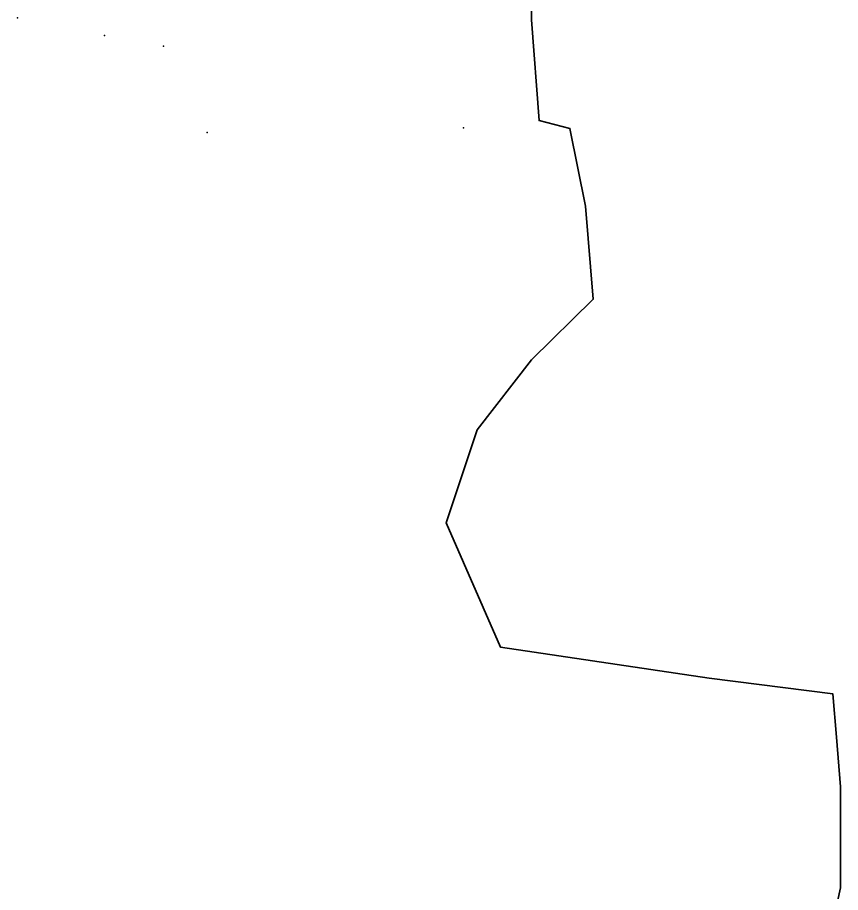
# Model space of a CAD drawing. Header units: millimetres. Extents: x -60275265 to 22802890, y -38578442 to 24337084.
# Drawn here: x 9300622 to 22802890, y -4381392 to 9975696 of the extents above; entities that cross this region are included whole.
import ezdxf

# ---------------------------------------------------------------- set-up
doc = ezdxf.new("R2010")
doc.units = ezdxf.units.MM
doc.header["$MEASUREMENT"] = 0
doc.layers.add('Outline', color=7, linetype='Continuous', true_color=0x000000)
doc.layers.add('particles', color=7, linetype='Continuous', true_color=0x000000)

msp = doc.modelspace()

# ---------------------------------------------------------------- linework, layer by layer
at = {"layer": 'Outline', "color": 3, "lineweight": 35, "true_color": 0x00ff00}
msp.add_lwpolyline([(17730817, 10959081), (17730817, 9939740), (17857758, 8283488), (18364920, 8155925), (18618625, 6882021), (18745272, 5352710), (17730817, 4358954), (16843233, 3212343), (16336058, 1683537), (17223878, -355193), (20647264, -864775), (22676114, -1119619), (22735144, -1830303), (22802890, -2648649), (22802890, -4304960), (22549469, -5451582)], dxfattribs=at)
at = {"layer": 'particles', "color": 93, "true_color": 0x67d435}
for p in [(9300622, 9972696), (10726622, 9682696), (11695622, 9503696), (12409622, 8087696), (16619622, 8162696)]:
    msp.add_point(p, dxfattribs=at)

doc.saveas('drawing.dxf')
